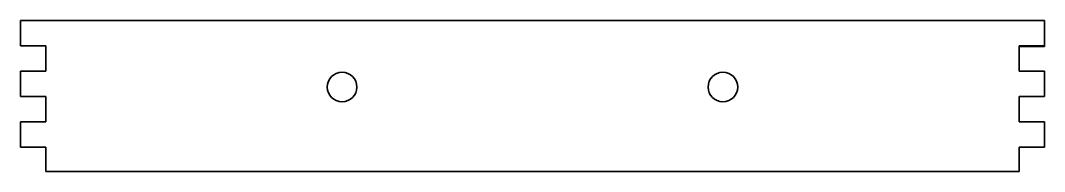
# Model space of a CAD drawing. Extents: x 205 to 326, y 262 to 280.
import ezdxf

# ---------------------------------------------------------------- set-up
doc = ezdxf.new("R2010")
doc.units = 0

msp = doc.modelspace()

# ---------------------------------------------------------------- linework, layer by layer
at = {"color": 7, "lineweight": 35}
for p, q in [((204.638443, 279.950439), (204.638443, 276.950439)), ((204.638443, 279.950439), (325.638428, 279.950439)), ((325.638428, 276.950439), (325.638428, 279.950439)), ((207.638443, 276.950439), (204.638443, 276.950439)), ((207.638443, 273.950439), (207.638443, 276.950439)), ((325.638428, 276.950439), (322.638428, 276.950439)), ((322.638428, 276.950439), (322.638428, 273.950439)), ((322.638428, 276.850464), (325.638428, 276.850464)), ((325.638428, 276.950439), (325.638428, 276.850464)), ((204.638443, 273.950439), (204.638443, 270.950439)), ((204.638443, 273.950439), (207.638443, 273.950439)), ((322.638428, 273.950439), (325.638428, 273.950439)), ((325.638428, 270.950439), (325.638428, 273.950439)), ((207.638443, 270.950439), (204.638443, 270.950439)), ((207.638443, 267.950439), (207.638443, 270.950439)), ((325.638428, 270.950439), (322.638428, 270.950439)), ((322.638428, 270.950439), (322.638428, 267.950439)), ((204.638443, 267.950439), (204.638443, 264.950439)), ((204.638443, 267.950439), (207.638443, 267.950439)), ((322.638428, 267.950439), (325.638428, 267.950439)), ((325.638428, 264.950439), (325.638428, 267.950439)), ((207.638443, 264.950439), (204.638443, 264.950439)), ((207.638443, 262.075439), (207.638443, 264.950439)), ((325.638428, 264.950439), (322.638428, 264.950439)), ((322.638428, 264.950439), (322.638428, 262.075439)), ((322.638428, 262.075439), (207.638443, 262.075439))]:
    msp.add_line(p, q, dxfattribs=at)
for centre in [(242.638443, 272.075439), (287.638428, 272.075439)]:
    msp.add_circle(centre, 1.75, dxfattribs=at)

doc.saveas('drawing.dxf')
